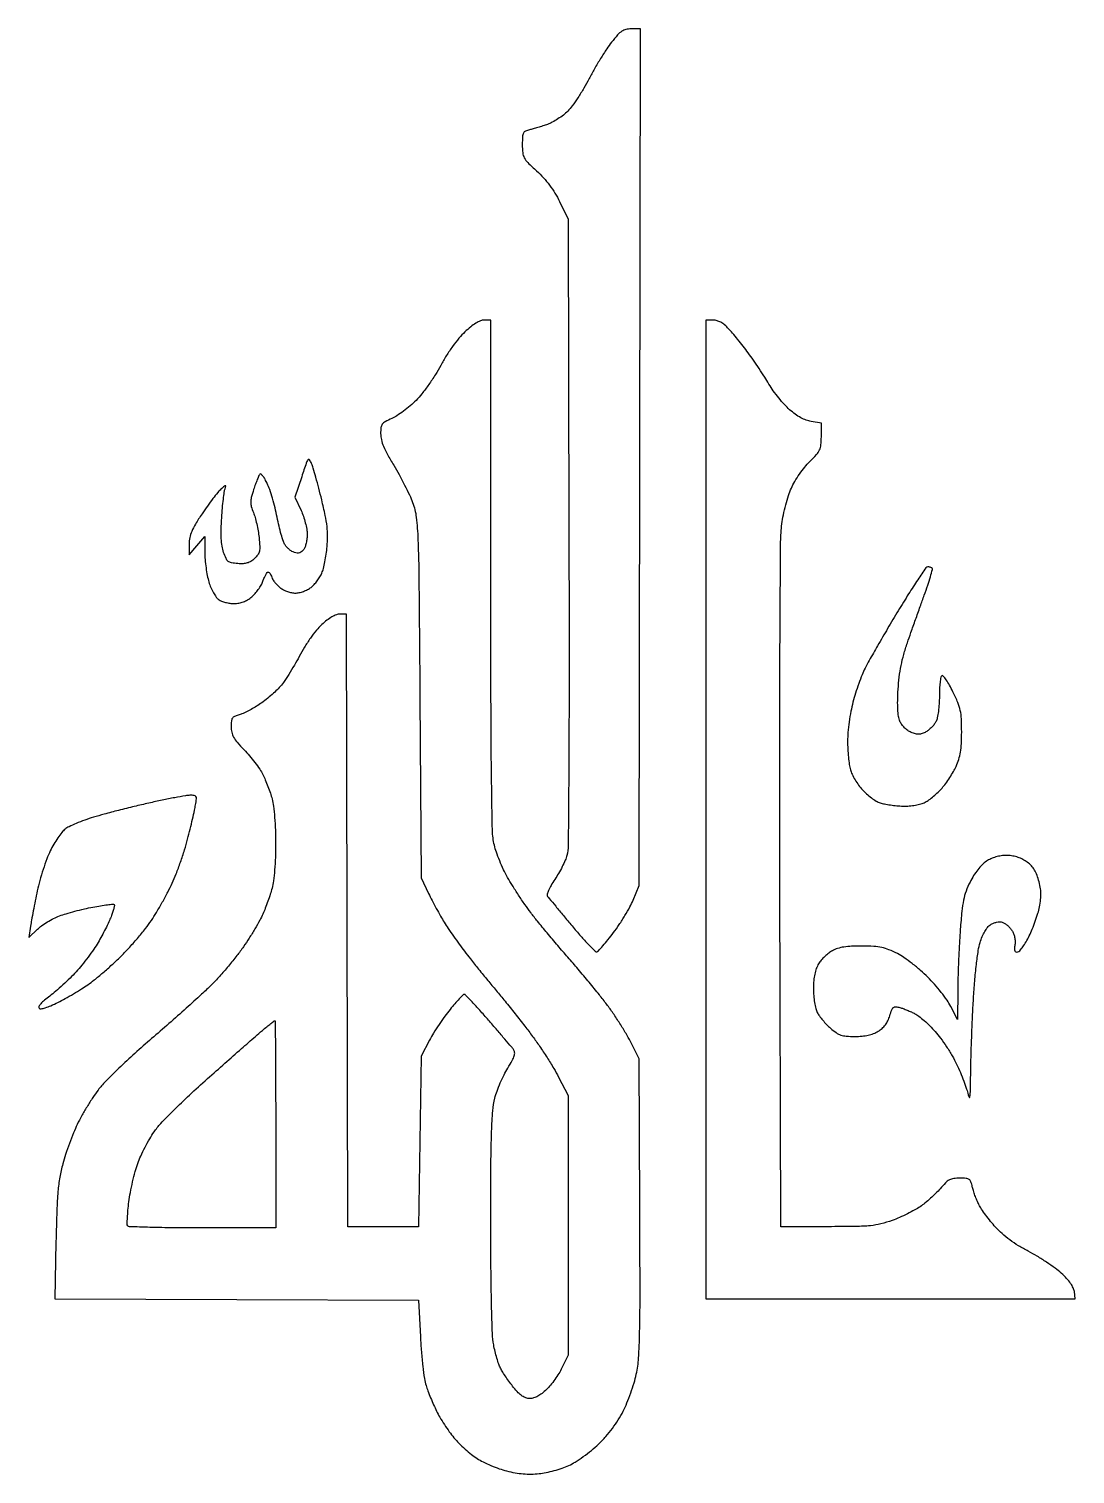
# Model space of a CAD drawing. Extents: x 0.1 to 33.8, y 0 to 46.6.
import ezdxf

# ---------------------------------------------------------------- set-up
doc = ezdxf.new("R2010")
doc.units = 0
doc.header["$MEASUREMENT"] = 0

msp = doc.modelspace()

# ---------------------------------------------------------------- linework, layer by layer
for points in [[(19.503264, 46.6146, 0.055679), (19.332294, 46.595502, 0.093502), (19.200137, 46.538228, 0.062634), (19.064964, 46.419549, 0.014072), (18.867938, 46.184219, 0.020544), (18.710657, 45.96751, 0.008475), (18.515015, 45.662133, 0.008368), (18.315958, 45.327096, 0.010654), (18.144219, 45.011267, -0.013735), (17.975009, 44.704607, -0.012442), (17.783779, 44.39725, -0.01257), (17.598846, 44.130716, -0.038438), (17.455756, 43.963756, -0.03043), (17.313619, 43.837942, -0.020729), (17.138151, 43.712073, -0.020938), (16.958057, 43.604379, -0.038956), (16.802758, 43.535176, -0.007134), (16.652462, 43.484189, -0.005647), (16.488601, 43.433232, -0.005712), (16.335458, 43.389397, -0.014143), (16.22205, 43.361756, 0.053517), (16.089638, 43.318211, 0.174924), (16.024519, 43.254941, 0.101566), (15.995671, 43.142442, 0.012147), (15.9894, 42.884357, 0.027199), (16.003866, 42.618626, 0.097744), (16.054404, 42.457331, 0.072373), (16.17007, 42.302948, 0.01071), (16.45266, 42.033344, -0.02364), (16.67024, 41.814744, -0.022954), (16.86848, 41.574497, -0.022958), (17.043825, 41.317139, -0.023673), (17.19291, 41.04735), (17.4699, 40.484749), (17.492724, 30.38848, -0.000557), (17.497906, 25.871522, -0.001569), (17.488103, 22.71398, -0.000541), (17.470256, 20.277763, -0.063742), (17.427654, 19.9658, -0.03634), (17.373075, 19.809363, -0.014451), (17.276747, 19.603269, -0.014212), (17.15958, 19.385988, -0.017345), (17.037355, 19.190016, 0.016088), (16.916726, 18.997681, 0.031636), (16.835838, 18.836345, 0.037331), (16.793347, 18.711011, 0.228235), (16.806324, 18.645837, 0.010876), (16.858366, 18.579754, 0.000376), (17.067117, 18.326613, 0.000703), (17.314317, 18.028162, 0.000491), (17.593899, 17.692249, 0.007087), (17.874749, 17.365028, 0.011236), (18.125418, 17.09375, 0.005317), (18.342088, 16.874306, 0.27769), (18.397599, 16.860758, 0.133362), (18.448992, 16.893518, 0.005946), (18.590171, 17.052471, 0.009656), (18.753368, 17.248186, 0.006721), (18.930291, 17.475075, 0.014991), (19.114614, 17.733885, 0.011575), (19.300316, 18.026343, 0.011739), (19.461133, 18.307798, 0.027314), (19.564791, 18.5274), (19.7541, 18.9927), (19.776247, 32.80365), (19.798393, 46.6146)], [(14.759076, 37.224, 0.098646), (14.641842, 37.200643, 0.038872), (14.494522, 37.125621, 0.031998), (14.325128, 37.006547, 0.01884), (14.138078, 36.844353, 0.031149), (13.948326, 36.643302, 0.017236), (13.741339, 36.376465, 0.016451), (13.538282, 36.074749, 0.017379), (13.359389, 35.765703, -0.01812), (13.185721, 35.466707, -0.013092), (12.971667, 35.14606, -0.013254), (12.7519, 34.851701, -0.027852), (12.563013, 34.637859, -0.020499), (12.374524, 34.462052, -0.016479), (12.158351, 34.288434, -0.016786), (11.947662, 34.141139, -0.040284), (11.780227, 34.050528, 0.019413), (11.569271, 33.947496, 0.110752), (11.475574, 33.866347, 0.129439), (11.432841, 33.759041, 0.030395), (11.421, 33.564442, 0.059564), (11.444127, 33.370996, 0.0385), (11.514074, 33.156289, 0.027904), (11.640265, 32.893508, 0.010843), (11.842572, 32.544373, -0.010649), (12.017886, 32.242091, -0.008273), (12.19606, 31.906206, -0.008377), (12.351832, 31.58734, -0.019965), (12.453941, 31.3443, -0.059824), (12.569602, 30.868186, -0.020423), (12.625066, 30.158216, -0.006924), (12.655514, 28.850297, -0.000447), (12.688019, 25.0416), (12.7323, 19.2465), (12.969837, 18.7389, 0.008897), (13.08011, 18.513779, 0.005697), (13.215766, 18.256151, 0.005724), (13.354464, 18.006737, 0.010645), (13.47348, 17.8083, 0.008071), (13.602644, 17.61015, 0.003897), (13.774066, 17.360449, 0.003863), (13.956813, 17.10291, 0.005537), (14.123072, 16.8777, 0.005831), (14.314631, 16.630198, 0.002331), (14.58249, 16.295546, 0.002306), (14.874657, 15.937385, 0.002907), (15.148535, 15.6087, -0.004539), (15.432928, 15.265122, -0.002892), (15.757803, 14.860544, -0.002905), (16.071844, 14.460033, -0.005397), (16.32114, 14.130985, -0.009884), (16.546909, 13.813271, -0.007119), (16.786685, 13.450311, -0.007194), (17.004937, 13.098434, -0.015427), (17.160835, 12.819685), (17.4699, 12.2247), (17.4699, 8.037), (17.4699, 3.8493), (17.269027, 3.441303, -0.024938), (17.170441, 3.263959, -0.015967), (17.039461, 3.067982, -0.016046), (16.898491, 2.883765, -0.028693), (16.7696, 2.743353, -0.027246), (16.625988, 2.618332, -0.041063), (16.487242, 2.52748, -0.048235), (16.356214, 2.471886, -0.076367), (16.235886, 2.4534, -0.079439), (16.108602, 2.473751, -0.07066), (15.988302, 2.533081, -0.052007), (15.860981, 2.641016, -0.020727), (15.709499, 2.81295, -0.011136), (15.588502, 2.969329, -0.009064), (15.465762, 3.141937, -0.009181), (15.358486, 3.305092, -0.023507), (15.288717, 3.428007, -0.03381), (15.23257, 3.560191, -0.012085), (15.170054, 3.755416, -0.011927), (15.111592, 3.973521, -0.013811), (15.066682, 4.183794, -0.036704), (15.026606, 4.54858, -0.003201), (14.998955, 5.481025, -0.003791), (14.980189, 6.679122, -0.00202), (14.9742, 8.161663, -0.001362), (14.979273, 10.023734, -0.006812), (14.999178, 11.06734, -0.011345), (15.036059, 11.732583, -0.044212), (15.104273, 12.138635, -0.024202), (15.1747, 12.363752, -0.013736), (15.280378, 12.629059, -0.013691), (15.401808, 12.891118, -0.021911), (15.521125, 13.1069, 0.010966), (15.665412, 13.354865, 0.050176), (15.730955, 13.507842, 0.09714), (15.742983, 13.615898, 0.144884), (15.708775, 13.70394, 0.011041), (15.640347, 13.788484, 0.00067), (15.429592, 14.036753, 0.001001), (15.177544, 14.331661, 0.00074), (14.897565, 14.65695, 0.004306), (14.619832, 14.97312, 0.00676), (14.375184, 15.2395, 0.002386), (14.161497, 15.463792, 0.203969), (14.11919, 15.4818, 0.198429), (14.079353, 15.465342, 0.006585), (13.957091, 15.340283, 0.011615), (13.815647, 15.184655, 0.007721), (13.660457, 15.000039, 0.014973), (13.490697, 14.778408, 0.009341), (13.304613, 14.509311, 0.009371), (13.130954, 14.236934, 0.01677), (13.000158, 14.005989), (12.7323, 13.4937), (12.69, 10.7442), (12.6477, 7.9947), (11.5056, 7.9947), (10.3635, 7.9947), (10.341999, 17.87175), (10.320498, 27.7488), (10.107459, 27.7488, 0.095862), (9.995092, 27.727057, 0.036926), (9.851842, 27.656779, 0.031854), (9.69111, 27.548318, 0.021859), (9.522953, 27.406394, 0.035074), (9.350087, 27.223041, 0.017325), (9.155955, 26.968308, 0.016557), (8.963965, 26.677459, 0.017655), (8.795945, 26.380592, -0.012315), (8.6385, 26.095348, -0.010604), (8.45943, 25.803402, -0.010732), (8.285622, 25.545412, -0.030107), (8.149636, 25.375352, -0.022404), (8.009695, 25.233753, -0.012477), (7.82755, 25.073506, -0.012426), (7.634806, 24.920261, -0.019644), (7.461485, 24.799743, -0.014298), (7.292275, 24.698379, -0.013076), (7.112491, 24.603643, -0.01321), (6.947539, 24.527512, -0.040984), (6.83145, 24.488518, 0.047074), (6.706153, 24.444729, 0.145989), (6.639547, 24.386285, 0.116081), (6.607379, 24.29222, 0.024601), (6.5988, 24.117964, 0.054623), (6.61869, 23.936446, 0.073247), (6.677625, 23.781987, 0.050537), (6.796286, 23.612833, 0.013571), (7.017843, 23.370121, -0.016683), (7.191916, 23.177027, -0.01298), (7.368447, 22.956173, -0.013176), (7.522354, 22.741505, -0.030774), (7.622946, 22.571436, -0.017531), (7.702396, 22.401592, -0.00983), (7.787542, 22.19015, -0.009799), (7.865263, 21.972904, -0.015737), (7.921999, 21.7845, -0.03523), (7.966796, 21.552317, -0.010441), (8.002675, 21.192128, -0.010181), (8.026914, 20.775006, -0.009421), (8.034992, 20.3463, -0.009247), (8.026911, 19.909406, -0.010886), (8.002611, 19.496314, -0.011504), (7.965953, 19.143512, -0.035328), (7.918926, 18.9081, -0.011574), (7.861554, 18.716504, -0.006716), (7.784261, 18.489013, -0.006711), (7.700604, 18.262909, -0.011228), (7.62348, 18.075419, -0.022333), (7.524427, 17.874163, -0.008054), (7.366426, 17.597009, -0.00797), (7.183365, 17.298548, -0.009382), (7.0003, 17.022085, -0.015355), (6.787734, 16.733194, -0.008623), (6.512938, 16.394976, -0.008598), (6.223381, 16.062661, -0.013876), (5.964403, 15.791103, -0.009586), (5.648848, 15.489872, -0.002826), (5.1538, 15.040242, -0.002836), (4.591258, 14.540818, -0.003048), (4.036361, 14.059737, 0.007021), (3.496341, 13.583986, 0.00736), (2.978436, 13.100566, 0.007103), (2.543681, 12.670568, 0.032234), (2.310922, 12.400998, 0.016124), (2.141279, 12.161128, 0.009412), (1.952836, 11.863534, 0.009405), (1.775208, 11.558175, 0.015713), (1.638858, 11.2941, 0.01491), (1.517332, 11.018559, 0.008357), (1.385322, 10.677049, 0.008332), (1.263362, 10.327249, 0.013432), (1.172554, 10.0251, 0.023141), (1.075574, 9.588984, 0.021225), (1.015918, 9.133016, 0.013517), (0.978683, 8.519536, 0.003317), (0.951433, 7.508832), (0.914048, 5.669363), (6.780874, 5.647632), (12.6477, 5.6259), (12.704534, 4.4415, 0.00797), (12.735329, 3.960137, 0.008661), (12.780836, 3.493187, 0.008234), (12.833271, 3.095008, 0.041363), (12.884476, 2.8764, 0.012619), (12.946887, 2.698837, 0.006269), (13.034459, 2.476863, 0.006218), (13.13102, 2.248946, 0.009078), (13.22218, 2.050875, 0.020823), (13.329269, 1.850648, 0.011518), (13.475604, 1.615048, 0.011469), (13.635133, 1.382753, 0.018085), (13.783555, 1.191859, 0.02158), (13.945677, 1.014376, 0.014057), (14.147025, 0.823259, 0.014143), (14.354352, 0.647587, 0.02604), (14.533932, 0.518681, 0.028326), (14.72762, 0.409351, 0.014889), (14.979296, 0.294698, 0.014765), (15.244899, 0.192242, 0.021963), (15.483315, 0.11987, 0.018978), (15.757334, 0.06065, 0.022916), (16.01837, 0.026771, 0.023685), (16.273742, 0.017603, 0.02317), (16.530733, 0.032477, 0.025241), (16.75575, 0.067547, 0.015211), (17.018391, 0.13057, 0.015219), (17.276249, 0.209307, 0.02564), (17.486424, 0.292783, 0.033456), (17.696259, 0.406389, 0.015109), (17.955766, 0.581395, 0.014881), (18.219586, 0.783329, 0.019681), (18.446571, 0.983384, 0.020711), (18.68229, 1.227645, 0.020717), (18.896969, 1.490551, 0.021107), (19.085223, 1.765058, 0.023766), (19.241791, 2.044052, 0.018907), (19.362409, 2.30981, 0.011455), (19.485837, 2.632484, 0.01147), (19.59381, 2.958854, 0.019754), (19.666571, 3.235647, 0.038718), (19.739646, 3.753631, 0.010517), (19.774176, 4.580807, 0.005574), (19.787102, 5.935799, 0.000856), (19.778159, 8.6292), (19.7541, 13.4091), (19.476386, 13.962173, 0.017041), (19.335758, 14.219942, 0.008095), (19.138168, 14.542438, 0.008013), (18.920487, 14.873308, 0.011256), (18.714986, 15.160886, 0.008205), (18.475636, 15.469684, 0.00354), (18.147086, 15.873602, 0.003502), (17.791275, 16.298662, 0.00463), (17.460927, 16.680512, -0.003919), (17.134549, 17.05669, -0.003193), (16.790857, 17.464398, -0.003226), (16.47921, 17.843873, -0.008428), (16.261637, 18.121759, -0.010047), (16.074403, 18.38001, -0.006339), (15.865835, 18.688471, -0.006364), (15.668423, 18.997046, -0.011627), (15.516533, 19.254415, -0.017316), (15.387276, 19.505584, -0.012583), (15.260398, 19.793183, -0.01274), (15.153713, 20.07251, -0.02705), (15.088594, 20.294556, -0.052005), (15.02784, 20.76935, -0.002589), (14.999251, 22.342466, -0.002664), (14.98083, 24.745712, -0.000544), (14.975522, 28.99665), (14.9742, 37.224)], [(22.148604, 37.224), (21.9114, 37.224), (21.9114, 21.4461), (21.9114, 5.6682), (27.864066, 5.6682), (33.816733, 5.6682), (33.792172, 5.90085, 0.087573), (33.75699, 6.023254, 0.040466), (33.672195, 6.166178, 0.033518), (33.543637, 6.324065, 0.020492), (33.372685, 6.492992, 0.026257), (33.174236, 6.655436, 0.011668), (32.896992, 6.849258, 0.011513), (32.593269, 7.041272, 0.015255), (32.307884, 7.200991, -0.017741), (31.993061, 7.379245, -0.021081), (31.709819, 7.570056, -0.022527), (31.461511, 7.770868, -0.028358), (31.251689, 7.97918, -0.013137), (31.092633, 8.165721, -0.01111), (30.934182, 8.37092, -0.011258), (30.798063, 8.564517, -0.030476), (30.713308, 8.709381, -0.017354), (30.650738, 8.844482, -0.011741), (30.588483, 9.002389, -0.011839), (30.53546, 9.158011, -0.023035), (30.501902, 9.28485, 0.032827), (30.456305, 9.444494, 0.158675), (30.399317, 9.518139, 0.130597), (30.303575, 9.551767, 0.019515), (30.097844, 9.5598, 0.036211), (29.901133, 9.545535, 0.086723), (29.762657, 9.499985, 0.072921), (29.633887, 9.40483, 0.020222), (29.462492, 9.220253, -0.019815), (29.3257, 9.0727, -0.012191), (29.153835, 8.909606, -0.012219), (28.975697, 8.756366, -0.021318), (28.819876, 8.639541, -0.024775), (28.6462, 8.53278, -0.0113), (28.40976, 8.409978, -0.011158), (28.154292, 8.29154, -0.015076), (27.918, 8.19671, -0.026838), (27.553575, 8.084843, -0.036792), (27.215648, 8.026619, -0.020912), (26.752889, 8.001023, -0.003331), (25.8453, 7.994873), (24.3225, 7.9947), (24.29849, 18.9927, -0.000547), (24.293237, 23.814142, -0.001347), (24.302787, 27.353616, -0.000714), (24.321365, 30.077421, -0.030435), (24.361386, 30.655687, -0.018992), (24.410581, 30.94587, -0.013323), (24.48697, 31.268405, -0.013467), (24.576807, 31.57376, -0.027199), (24.666866, 31.807722, -0.028694), (24.777641, 32.020914, -0.017506), (24.93115, 32.259573, -0.017525), (25.100427, 32.486152, -0.029529), (25.25962, 32.661999, 0.015651), (25.477574, 32.889726, 0.074296), (25.576757, 33.039846, 0.085021), (25.621112, 33.202708, 0.024071), (25.6338, 33.466102), (25.6338, 33.902975), (25.308567, 33.954982, -0.051352), (25.146064, 33.998416, -0.034269), (24.971002, 34.079192, -0.031074), (24.790273, 34.193242, -0.024918), (24.610617, 34.337012, -0.027412), (24.446766, 34.498951, -0.014585), (24.261424, 34.715771, -0.014476), (24.084427, 34.949001, -0.021786), (23.945264, 35.162968, 0.008881), (23.806156, 35.389426, 0.004855), (23.628014, 35.662327, 0.004837), (23.441613, 35.936137, 0.007678), (23.276201, 36.1665, 0.005796), (23.11325, 36.380993, 0.004796), (22.934861, 36.605759, 0.004844), (22.767288, 36.808734, 0.012951), (22.642791, 36.94905, 0.030511), (22.515371, 37.069711, 0.047394), (22.390742, 37.155421, 0.055281), (22.268588, 37.206674, 0.071828)], [(9.194389, 32.599727, 0.05305), (9.127659, 32.720408, 0.509511), (9.077837, 32.721267, 0.079683), (9.022677, 32.616987, 0.002721), (8.875765, 32.176727), (8.658453, 31.5135), (8.854238, 31.0905, -0.025987), (8.929294, 30.903413, -0.01953), (8.992831, 30.690888, -0.019872), (9.03692, 30.485756, -0.042226), (9.051111, 30.32412, -0.029045), (9.043268, 30.181398, -0.026766), (9.018923, 30.036535, -0.027763), (8.983106, 29.90985, -0.075224), (8.940004, 29.827302, -0.060811), (8.877953, 29.761074, -0.097857), (8.810352, 29.724021, -0.096334), (8.732957, 29.715143, -0.057432), (8.64165, 29.732949, -0.05822), (8.561911, 29.768907, -0.034364), (8.476103, 29.828707, -0.033967), (8.397532, 29.901211, -0.048786), (8.339499, 29.975966, -0.060417), (8.28625, 30.088503, -0.010425), (8.216333, 30.314197, -0.011212), (8.145361, 30.584094, -0.009816), (8.083098, 30.8691, 0.011967), (8.016431, 31.168091, 0.010201), (7.932208, 31.480017, 0.010326), (7.843914, 31.760695, 0.028503), (7.766598, 31.952922, 0.019578), (7.694583, 32.091738, 0.036127), (7.623886, 32.197341, 0.047918), (7.563655, 32.260977, 0.408003), (7.528051, 32.258922, 0.080465), (7.496662, 32.210779, 0.008115), (7.443061, 32.084343, 0.010007), (7.384285, 31.9304, 0.007807), (7.326423, 31.760972, 0.013879), (7.251354, 31.505429, 0.061516), (7.230295, 31.350488, 0.075133), (7.249718, 31.2104, 0.027012), (7.317375, 31.020205, -0.030399), (7.370984, 30.86621, -0.013063), (7.42444, 30.655184, -0.01287), (7.46984, 30.426804, -0.016589), (7.49912, 30.214918, -0.012055), (7.522351, 29.925265, -0.067778), (7.510056, 29.770793, -0.103923), (7.458938, 29.656898, -0.047985), (7.35075, 29.534754, -0.047304), (7.236614, 29.446994, -0.067707), (7.120483, 29.394331, -0.060757), (6.985205, 29.371225, -0.030364), (6.811332, 29.373469, -0.026703), (6.611504, 29.398985, -0.124515), (6.506694, 29.446819, -0.11948), (6.434987, 29.539776, -0.023726), (6.358126, 29.7369, -0.04185), (6.309066, 29.93678, -0.025424), (6.283252, 30.178929, -0.020255), (6.278811, 30.477804, -0.010184), (6.296171, 30.854827, -0.005299), (6.320047, 31.164388, -0.006718), (6.348969, 31.449745, -0.005396), (6.378941, 31.687818, -0.053551), (6.40314, 31.785427, 0.018474), (6.43046, 31.869816, 0.535319), (6.418066, 31.884327, 0.147028), (6.384292, 31.869605, 0.004523), (6.268032, 31.769262, 0.040593), (6.16926, 31.667108, 0.008105), (6.011377, 31.468321, 0.008522), (5.834818, 31.230171, 0.007853), (5.661486, 30.979625, 0.011053), (5.448115, 30.644824, 0.035938), (5.328196, 30.41075, 0.051543), (5.267187, 30.212551, 0.050561), (5.247476, 30.004762), (5.249752, 29.6523), (5.499, 29.9484), (5.748248, 30.2445), (5.750524, 29.731105, 0.020181), (5.760755, 29.502845, 0.013156), (5.790096, 29.240681, 0.013236), (5.83229, 28.986083, 0.024497), (5.882039, 28.782514, 0.027278), (5.94551, 28.604903, 0.027644), (6.027697, 28.436072, 0.029028), (6.11608, 28.297068, 0.084046), (6.196963, 28.217259, 0.060226), (6.290408, 28.167331, 0.028838), (6.420072, 28.125405, 0.028087), (6.562247, 28.096744, 0.035705), (6.695733, 28.0872, 0.043207), (6.850036, 28.100559, 0.047377), (6.994862, 28.140236, 0.046294), (7.132432, 28.207474, 0.038113), (7.265147, 28.302886, 0.038109), (7.371023, 28.406726, 0.024898), (7.477187, 28.540965, 0.025045), (7.568106, 28.683039, 0.043081), (7.627033, 28.810486, -0.01755), (7.671973, 28.922327, -0.025921), (7.719767, 29.01665, -0.023847), (7.764709, 29.086996, -0.243285), (7.794494, 29.1024, -0.196015), (7.821901, 29.091226, -0.048505), (7.853783, 29.053346, -0.042307), (7.884569, 28.999342, -0.031567), (7.9094, 28.935407, 0.064844), (7.944941, 28.859289, 0.027191), (8.010843, 28.767117, 0.026343), (8.093002, 28.674895, 0.030972), (8.18031, 28.597007, 0.050327), (8.283673, 28.531344, 0.032418), (8.414484, 28.475951, 0.032466), (8.550965, 28.438055, 0.051528), (8.6715, 28.4256, 0.053739), (8.793893, 28.438793, 0.033187), (8.933103, 28.478989, 0.032874), (9.068077, 28.538163, 0.046939), (9.177943, 28.609004, 0.039698), (9.275661, 28.699288, 0.024229), (9.376559, 28.81978, 0.024209), (9.465508, 28.949721, 0.039039), (9.526667, 29.068992, 0.037819), (9.574745, 29.213984, 0.012412), (9.623806, 29.433635, 0.012285), (9.666358, 29.680988, 0.013593), (9.695071, 29.921937, 0.022811), (9.710461, 30.257652, 0.028675), (9.692684, 30.568434, 0.022652), (9.634811, 30.927576, 0.008321), (9.521807, 31.4289, 0.003967), (9.427812, 31.802805, 0.004616), (9.33236, 32.156703, 0.004116), (9.246416, 32.454556, 0.027497)], [(29.063339, 29.2716, 0.247573), (29.006822, 29.241789, 0.002511), (28.745265, 28.855342, 0.007368), (28.44857, 28.397759, 0.004626), (28.114583, 27.85455, 0.002042), (27.771938, 27.280232, 0.002312), (27.448021, 26.726397, 0.002106), (27.176885, 26.253264, 0.012751), (27.043679, 26.003929, 0.021171), (26.947987, 25.791264, 0.009404), (26.839135, 25.503546, 0.009289), (26.735125, 25.194151, 0.01239), (26.652935, 24.909345, 0.017917), (26.586192, 24.611353, 0.01204), (26.530449, 24.266887, 0.012133), (26.492358, 23.928481, 0.022157), (26.480272, 23.650917, 0.013001), (26.487036, 23.398488, 0.011226), (26.506971, 23.13404, 0.011367), (26.535891, 22.895062, 0.031936), (26.570502, 22.730262, 0.044459), (26.625883, 22.583004, 0.021618), (26.720858, 22.405716, 0.02125), (26.836376, 22.228444, 0.02868), (26.956311, 22.079331, 0.028252), (27.090035, 21.94715, 0.023006), (27.247007, 21.820964, 0.023591), (27.402768, 21.718039, 0.054547), (27.530184, 21.659948, 0.031885), (27.6685, 21.623889, 0.012949), (27.860595, 21.591828, 0.012751), (28.069586, 21.567902, 0.015855), (28.264853, 21.556804, 0.023944), (28.469323, 21.561469, 0.025335), (28.668549, 21.585764, 0.027167), (28.846196, 21.626672, 0.049728), (28.984092, 21.681753, 0.037791), (29.104368, 21.756316, 0.016846), (29.251236, 21.871287, 0.016564), (29.399191, 22.003959, 0.02154), (29.525053, 22.13543, 0.022707), (29.644615, 22.284764, 0.013486), (29.773879, 22.472598, 0.013483), (29.892912, 22.667263, 0.022567), (29.980935, 22.837702, 0.033495), (30.066683, 23.062351, 0.034502), (30.120657, 23.29424, 0.027675), (30.149745, 23.571907, 0.011974), (30.159074, 23.943579, 0.012005), (30.14937, 24.367954, 0.041696), (30.113764, 24.639846, 0.04514), (30.035078, 24.890855, 0.01587), (29.879001, 25.235045, 0.013605), (29.76564, 25.450327, 0.022829), (29.657512, 25.623743, 0.019278), (29.56352, 25.749528, 0.377569), (29.519451, 25.757023, 0.214053), (29.488349, 25.711118, 0.01318), (29.463537, 25.543988, 0.017696), (29.445741, 25.336678, 0.012049), (29.439553, 25.100057, -0.015583), (29.431305, 24.851828, -0.016444), (29.407615, 24.609028, -0.016283), (29.373592, 24.401771, -0.068399), (29.332579, 24.282757, -0.048225), (29.276183, 24.193759, -0.028483), (29.193339, 24.098949, -0.028299), (29.098938, 24.012904, -0.042794), (29.007036, 23.950435, -0.035738), (28.881376, 23.891273, -0.083739), (28.779978, 23.870561, -0.078432), (28.673328, 23.883653, -0.028511), (28.529067, 23.933985, -0.054911), (28.419613, 23.994123, -0.041912), (28.314635, 24.081811, -0.042122), (28.226365, 24.185147, -0.057572), (28.1669, 24.292029, -0.060947), (28.123356, 24.448783, -0.023594), (28.100355, 24.673427, -0.019088), (28.09555, 24.961393, -0.009876), (28.110393, 25.321121, -0.015327), (28.146666, 25.715833, -0.018247), (28.205793, 26.085077, -0.018385), (28.291224, 26.446629, -0.016013), (28.406501, 26.8182, -0.001461), (28.523133, 27.152401, -0.000769), (28.669886, 27.56696, -0.000765), (28.821485, 27.991068, -0.001179), (28.95403, 28.357371, 0.00647), (29.065218, 28.675121, 0.010252), (29.151318, 28.950376, 0.004532), (29.216776, 29.183629, 0.26868), (29.205879, 29.224521, 0.078755), (29.181011, 29.242585, 0.038024), (29.144588, 29.257771, 0.036492), (29.103343, 29.268129, 0.043302)], [(5.270183, 21.903711, 0.035126), (5.123292, 21.888568, 0.003694), (4.783387, 21.826596, 0.004558), (4.379249, 21.746001, 0.00364), (3.945086, 21.651991, 0.004179), (3.477319, 21.54302, 0.003276), (2.971758, 21.41727, 0.003312), (2.502973, 21.294086, 0.008117), (2.160324, 21.195622, 0.012542), (1.87762, 21.10158, 0.013059), (1.603819, 20.994647, 0.012833), (1.372338, 20.890128, 0.054236), (1.243407, 20.809627, 0.058631), (1.141377, 20.707955, 0.018037), (1.012462, 20.532605, 0.017773), (0.881225, 20.324365, 0.018607), (0.76723, 20.110434, 0.02364), (0.657762, 19.855164, 0.011068), (0.53929, 19.515615, 0.010939), (0.430546, 19.153442, 0.015075), (0.349921, 18.8235, 0.002694), (0.283918, 18.504666, 0.002482), (0.219481, 18.176308, 0.002477), (0.164951, 17.883079, 0.008223), (0.133221, 17.689493), (0.078425, 17.316886), (0.351257, 17.58363, -0.037986), (0.487156, 17.697674, -0.019467), (0.67296, 17.820289, -0.019228), (0.875179, 17.932325, -0.027372), (1.063288, 18.0147, -0.017228), (1.276772, 18.086293, -0.007717), (1.561867, 18.166327, -0.007629), (1.866157, 18.241758, -0.010279), (2.143832, 18.300124, -0.006874), (2.392609, 18.343565, -0.010607), (2.608853, 18.373579, -0.005255), (2.790581, 18.39295, -0.223904), (2.82627, 18.38013, -0.246966), (2.836207, 18.348137, -0.015456), (2.814511, 18.248305, -0.019938), (2.778753, 18.126152, -0.01325), (2.728536, 17.989069, -0.015732), (2.655801, 17.821311, -0.006673), (2.548294, 17.60096, -0.006594), (2.427197, 17.368607, -0.008581), (2.309896, 17.159294, -0.01851), (2.172037, 16.941817, -0.009845), (1.986369, 16.682667, -0.009786), (1.785976, 16.424966, -0.014989), (1.601457, 16.210503, -0.013271), (1.406541, 16.008282, -0.009006), (1.174537, 15.788109, -0.009079), (0.942653, 15.583469, -0.017923), (0.750013, 15.431141, 0.015782), (0.57671, 15.295306, 0.038317), (0.460454, 15.18191, 0.057136), (0.399198, 15.093724, 0.330934), (0.406963, 15.040997, 0.241739), (0.469231, 15.020981, 0.033654), (0.605382, 15.052951, 0.028873), (0.787042, 15.120427, 0.013526), (1.013992, 15.22739, 0.009807), (1.247509, 15.351075, 0.006269), (1.514129, 15.503464, 0.006298), (1.771756, 15.659431, 0.011678), (1.976177, 15.793457, 0.018999), (2.185772, 15.950058, 0.007309), (2.465069, 16.182593, 0.007224), (2.761024, 16.443928, 0.008835), (3.029747, 16.697031, 0.013479), (3.294286, 16.969466, 0.009447), (3.577894, 17.289681, 0.00954), (3.838061, 17.606923, 0.019581), (4.027041, 17.866857, 0.012605), (4.193337, 18.129603, 0.007265), (4.380855, 18.453695, 0.007255), (4.559797, 18.784784, 0.012043), (4.699797, 19.069574, 0.015827), (4.827078, 19.369651, 0.008322), (4.967098, 19.749851, 0.008271), (5.097723, 20.144447, 0.012597), (5.196754, 20.491517, 0.003023), (5.278338, 20.815469, 0.003051), (5.35574, 21.139386, 0.002974), (5.419755, 21.422318, 0.01235), (5.453134, 21.59415, 0.012743), (5.48156, 21.793437, 0.163939), (5.466178, 21.866036, 0.241993), (5.412567, 21.899808, 0.029961)], [(31.5981, 19.9656, 0.036643), (31.428396, 19.953146, 0.035327), (31.260184, 19.916038, 0.035606), (31.100186, 19.856008, 0.038711), (30.954961, 19.77525, 0.051903), (30.821939, 19.665775, 0.027745), (30.680927, 19.505971, 0.025946), (30.545521, 19.314548, 0.02499), (30.428825, 19.107771, 0.028132), (30.300664, 18.81094, 0.03691), (30.219788, 18.527068, 0.025906), (30.164424, 18.165554, 0.006907), (30.114166, 17.584971, 0.004693), (30.08457, 17.11694, 0.003009), (30.058584, 16.573102, 0.003023), (30.03956, 16.040169, 0.005655), (30.031652, 15.6087), (30.025122, 14.6781), (29.806169, 15.099176, 0.033011), (29.686124, 15.296963, 0.013532), (29.49886, 15.549233, 0.01332), (29.282517, 15.810153, 0.016625), (29.067478, 16.039989, 0.018193), (28.83462, 16.256491, 0.013781), (28.56443, 16.477261, 0.013985), (28.298978, 16.670621, 0.031256), (28.08482, 16.798729, 0.022619), (27.811831, 16.924379, 0.044051), (27.582787, 16.994751, 0.038063), (27.324, 17.029627, 0.012999), (26.9451, 17.041707, 0.012195), (26.610151, 17.035505, 0.02759), (26.357885, 17.010686, 0.03598), (26.158282, 16.964967, 0.050284), (25.989609, 16.894134, 0.04061), (25.870852, 16.816458, 0.025065), (25.744272, 16.707543, 0.025065), (25.629229, 16.586508, 0.040612), (25.545775, 16.471743, 0.047073), (25.470084, 16.31643, 0.039116), (25.419061, 16.139791, 0.032687), (25.389828, 15.928784, 0.017931), (25.380316, 15.667949, 0.019731), (25.389049, 15.443357, 0.01979), (25.415459, 15.220378, 0.020558), (25.454537, 15.026184, 0.05946), (25.502578, 14.897957, 0.039561), (25.570732, 14.78836, 0.01671), (25.678263, 14.652305, 0.01641), (25.803388, 14.513904, 0.020599), (25.928522, 14.394558, 0.027749), (26.112357, 14.25039, 0.071002), (26.263014, 14.174278, 0.063187), (26.439184, 14.138598, 0.018571), (26.715394, 14.128516, 0.021432), (26.947147, 14.138606, 0.032338), (27.146859, 14.168998, 0.036792), (27.319446, 14.220355, 0.046227), (27.469242, 14.29367, 0.047142), (27.593876, 14.386808, 0.04899), (27.697093, 14.500551, 0.047466), (27.778797, 14.635578, 0.03957), (27.839494, 14.791979, -0.015602), (27.905341, 14.989161, -0.133206), (27.95886, 15.064388, -0.20107), (28.032627, 15.086461, -0.043326), (28.166294, 15.060379, -0.018261), (28.271697, 15.025938, -0.009099), (28.402619, 14.975078, -0.009019), (28.536477, 14.917413, -0.013112), (28.652191, 14.86137, -0.046132), (28.778165, 14.780723, -0.014483), (28.950948, 14.637942, -0.014333), (29.135547, 14.466577, -0.015398), (29.305525, 14.288845, -0.024983), (29.477974, 14.076617, -0.013201), (29.671282, 13.797666, -0.013104), (29.854496, 13.501101, -0.01972), (29.996918, 13.232635, -0.01185), (30.115909, 12.969452, -0.010413), (30.227793, 12.68941, -0.010521), (30.318178, 12.432451, -0.030705), (30.365722, 12.250657, 0.098177), (30.398557, 12.170806, 0.697065), (30.425312, 12.177144, 0.024967), (30.440909, 12.397087, 0.0023), (30.449806, 12.9438, -0.004331), (30.460001, 13.44506, -0.002077), (30.481331, 14.088279, -0.002059), (30.509148, 14.759457, -0.002939), (30.53979, 15.3549, -0.006993), (30.579652, 15.913181, -0.007994), (30.633758, 16.445708, -0.007813), (30.694012, 16.896513, -0.036178), (30.751564, 17.152895, -0.025216), (30.821057, 17.347141, -0.033837), (30.904317, 17.514502, -0.038619), (30.995678, 17.646204, -0.07692), (31.089708, 17.730961, -0.046967), (31.184112, 17.780852, -0.047488), (31.285824, 17.812026, -0.050643), (31.384399, 17.822047, -0.077011), (31.469312, 17.808899, -0.065231), (31.54626, 17.772898, -0.032878), (31.632769, 17.709342, -0.031979), (31.714881, 17.630783, -0.040906), (31.779179, 17.548243, -0.053853), (31.830346, 17.448119, -0.039797), (31.865385, 17.328648, -0.039348), (31.881389, 17.203388, -0.048575), (31.875667, 17.08588, 0.021), (31.862367, 16.95813, 0.108895), (31.873268, 16.888457, 0.228141), (31.907583, 16.856485, 0.123551), (31.966483, 16.853206, 0.168755), (32.03002, 16.889976, 0.02205), (32.128234, 17.014523, 0.023634), (32.234674, 17.178276, 0.017743), (32.336539, 17.367593, 0.017662), (32.435585, 17.587708, 0.011936), (32.533497, 17.844987, 0.012035), (32.616313, 18.09854, 0.023364), (32.667967, 18.305214, 0.020601), (32.706074, 18.545944, 0.036785), (32.714538, 18.746092, 0.037809), (32.693572, 18.941553, 0.023211), (32.640998, 19.167252, 0.027804), (32.570137, 19.37355, 0.049842), (32.486534, 19.531788, 0.054987), (32.379698, 19.659787, 0.043131), (32.238918, 19.773444, 0.038712), (32.093981, 19.855587, 0.03674), (31.935596, 19.916068, 0.03641), (31.768621, 19.953151, 0.036454)], [(8.009928, 14.6358, -0.411764), (8.021059, 14.624762, -0.000065), (8.029048, 13.655527, -0.001268), (8.035055, 12.578314, -0.00076), (8.037, 11.298702), (8.037, 7.961603), (5.674369, 7.955099, -0.002937), (4.751799, 7.957979, -0.00502), (3.981702, 7.972641, -0.001221), (3.318975, 7.993535, -0.25089), (3.2644, 8.025189, -0.145331), (3.24894, 8.082169, -0.006886), (3.256454, 8.282537, -0.010833), (3.274023, 8.52305, -0.007539), (3.303823, 8.793712, -0.015098), (3.351397, 9.098316, -0.01023), (3.42311, 9.442208, -0.010313), (3.506117, 9.771868, -0.020227), (3.588071, 10.029713, -0.019912), (3.687368, 10.272652, -0.011813), (3.823888, 10.554225, -0.011812), (3.973577, 10.829076, -0.019887), (4.113529, 11.051269, -0.038171), (4.328159, 11.31768, -0.008282), (4.740093, 11.741619, -0.008187), (5.255198, 12.237933, -0.006151), (5.8374, 12.767561, -0.000653), (6.39932, 13.264933, -0.000767), (6.933345, 13.734916, -0.000673), (7.385801, 14.130806, -0.004741), (7.608078, 14.321084, -0.003325), (7.753686, 14.441715, -0.005204), (7.880717, 14.543352, -0.00167), (7.991485, 14.629506, -0.165926)]]:
    msp.add_lwpolyline(points, format="xyb", close=True)

doc.saveas('drawing.dxf')
